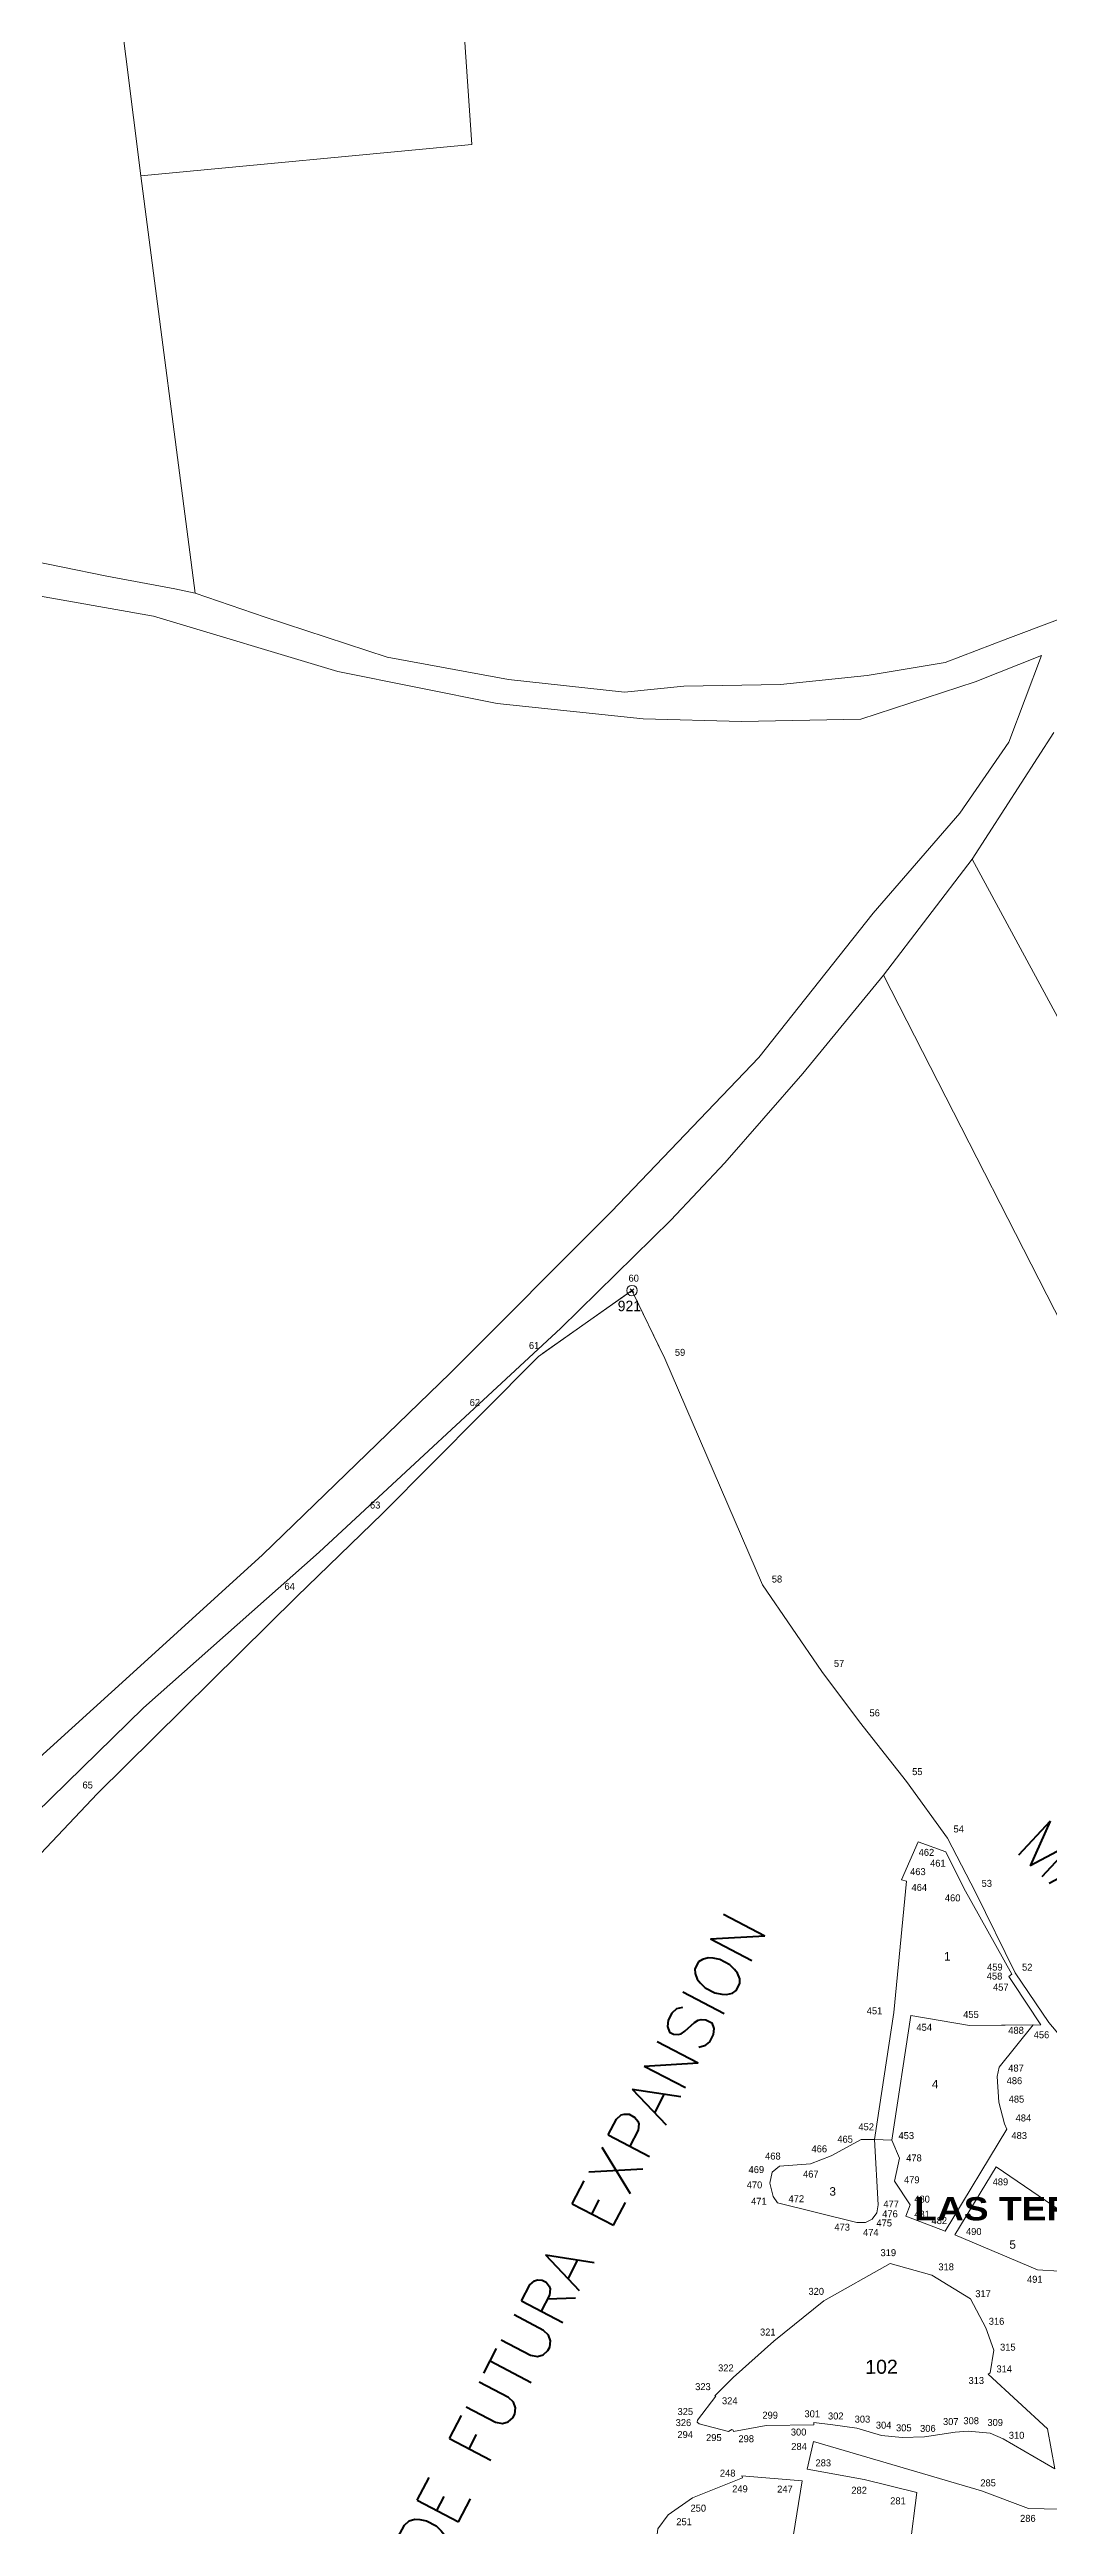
# Model space of a CAD drawing. Header units: millimetres. Extents: x 1956 to 636788, y 2654 to 1331964.
# Drawn here: x 634377 to 634664, y 1330289 to 1331000 of the extents above; entities that cross this region are included whole.
import ezdxf
from ezdxf.enums import TextEntityAlignment as Align

# ---------------------------------------------------------------- set-up
doc = ezdxf.new("R2010")
doc.units = ezdxf.units.MM
doc.header["$PDMODE"] = 35
doc.header["$PDSIZE"] = 0.5
for name, color, linetype in [('2', 7, 'Continuous'), ('Polígono', 2, 'Continuous'), ('textos_terrenos colindantes', 4, 'Continuous')]:
    doc.layers.add(name, color=color, linetype=linetype)
doc.layers.add('24. numeros lotes', color=10, linetype='Continuous', lineweight=0)
doc.layers.add('Pol-Lotes', color=7, linetype='Continuous', lineweight=20)
doc.layers.add('Rotulación Grande', color=7, linetype='Continuous', lineweight=13, transparency=0.45)
doc.styles.add('ARIAL', font='arial.ttf', dxfattribs={"width": 0.8, "height": 0.039688})
doc.styles.add('Grande', font='ariblk.ttf', dxfattribs={"height": 5})
doc.styles.get("Standard").update_dxf_attribs({"font": 'TCCM____.TTF'})
doc.styles.add('style1', font='romans.shx')

msp = doc.modelspace()

# ---------------------------------------------------------------- linework, layer by layer
at = {"color": 1, "lineweight": 0}
msp.add_lwpolyline([(634670.745, 1330425.232), (634663.388, 1330433.873), (634653.778, 1330448.144), (634642.362, 1330471.277), (634634.379, 1330486.728), (634622.617, 1330503.022), (634609.115, 1330520.097), (634598.334, 1330534.545), (634581.232, 1330559.406), (634553.243, 1330624.31), (634543.819, 1330643.805), (634516.946, 1330624.875), (634500.718, 1330608.519), (634472.199, 1330579.861), (634447.669, 1330556.089), (634390.338, 1330499.452), (634288.031, 1330391.264)], dxfattribs=at)
for points in [[(634618.961, 1330436.751), (634613.377, 1330400.256), (634618.396, 1330400.102), (634623.879, 1330435.906), (634640.632, 1330433.029), (634661.177, 1330433.184), (634653.122, 1330445.345), (634651.972, 1330447.082), (634652.824, 1330447.721), (634638.998, 1330472.383), (634633.902, 1330482.858), (634625.982, 1330485.706), (634621.117, 1330474.776), (634622.575, 1330474.425)], [(634623.879, 1330435.906), (634618.396, 1330400.102), (634620.582, 1330394.955), (634619.112, 1330388.352), (634623.632, 1330381.594), (634622.391, 1330378.288), (634633.648, 1330373.996), (634651.347, 1330403.261), (634650.73, 1330404.779), (634649.069, 1330410.968), (634648.583, 1330418.41), (634649.155, 1330421.079), (634658.954, 1330433.167), (634640.632, 1330433.029)], [(634613.377, 1330400.256), (634609.594, 1330400.328), (634601.015, 1330395.616), (634595.061, 1330393.317), (634586.105, 1330392.676), (634584.052, 1330390.945), (634583.338, 1330387.801), (634584.36, 1330383.927), (634585.534, 1330382.136), (634608.298, 1330376.447), (634610.808, 1330376.469), (634612.704, 1330377.451), (634614.072, 1330379.252), (634614.501, 1330381.599)], [(634648.301, 1330392.454), (634636.451, 1330372.927), (634660.182, 1330362.892), (634666.436, 1330362.501), (634670.612, 1330365.412), (634672.947, 1330372.215), (634670.588, 1330377.243)], [(634563.051, 1330318.709), (634571.514, 1330316.569), (634572.479, 1330317.081), (634572.835, 1330316.917), (634572.912, 1330316.532), (634582.29, 1330318.285), (634595.957, 1330318.405), (634596.036, 1330319.101), (634601.42, 1330318.485), (634608.313, 1330317.527), (634615.436, 1330315.409), (634621.325, 1330314.786), (634627.766, 1330314.978), (634636.512, 1330316.362), (634640.265, 1330316.674), (634646.577, 1330316.106), (634650.283, 1330314.444), (634665.144, 1330305.815), (634663.009, 1330317.31), (634645.99, 1330332.965), (634646.593, 1330333.32), (634647.631, 1330339.897), (634645.393, 1330346.32), (634640.953, 1330354.619), (634629.904, 1330361.37), (634617.945, 1330364.745), (634598.872, 1330354.053), (634584.486, 1330342.458), (634572.83, 1330332.003), (634567.62, 1330326.815), (634567.857, 1330326.632), (634562.593, 1330319.817), (634562.556, 1330319.26)], [(634625.542, 1330299.034), (634610.399, 1330302.781), (634594.1, 1330305.773), (634595.881, 1330313.668), (634644.116, 1330299.56), (634657.576, 1330294.444), (634670.999, 1330294.193), (634677.906, 1330317.64), (634699.712, 1330298.981), (634684.062, 1330297.933), (634687.035, 1330289.38), (634674.602, 1330284.422), (634681.373, 1330267.38), (634687.846, 1330259.947), (634665.29, 1330265.61), (634654.744, 1330265.524), (634645.297, 1330260.607), (634643.296, 1330259.207), (634621.547, 1330267.705)], [(634592.638, 1330302.424), (634575.333, 1330303.841), (634575.558, 1330303.285), (634561.166, 1330297.468), (634554.229, 1330292.612), (634551.23, 1330288.66), (634550.96, 1330286.232), (634549.941, 1330277.084), (634550.137, 1330275.743), (634553.827, 1330250.45), (634554.624, 1330248.964), (634558.704, 1330251.935), (634555.265, 1330275.226), (634588.206, 1330271.909), (634589.074, 1330280.532)]]:
    msp.add_lwpolyline(points, close=True, dxfattribs=at)
at = {"layer": '2', "color": 1, "lineweight": 0}
for p, q in [((634378.678, 1331157.742), (634402.865, 1330963.584)), ((634402.865, 1330963.584), (634418.489, 1330843.85)), ((634664.882, 1330803.887), (634641.47, 1330767.57)), ((634641.47, 1330767.57), (634616.029, 1330734.305)), ((634641.47, 1330767.57), (634788.342, 1330495.734)), ((634616.029, 1330734.305), (634745.86, 1330479.862))]:
    msp.add_line(p, q, dxfattribs=at)
for points in [[(634485.127, 1331158.137), (634497.89, 1330972.613), (634402.865, 1330963.584)], [(634418.489, 1330843.85), (634438.553, 1330836.962), (634473.599, 1330825.48), (634508.398, 1330819.082), (634541.676, 1330815.481), (634558.7, 1330817.239), (634586.392, 1330817.712), (634611.293, 1330820.221), (634633.654, 1330824.005), (634651.699, 1330830.845), (634677.878, 1330840.724), (634699.231, 1330851.881), (634714.231, 1330862.283), (634729.738, 1330872.43), (634738.126, 1330876.486)], [(634202.92, 1330843.489), (634215.495, 1330841.821), (634237.341, 1330839.506), (634271.896, 1330842.004), (634302.896, 1330847.301), (634327.037, 1330852.354), (634350.16, 1330855.628), (634366.926, 1330854.082), (634393.089, 1330848.711), (634412.647, 1330845.128), (634418.489, 1330843.85)], [(634359.18, 1330496.728), (634400.632, 1330534.293), (634437.758, 1330568.05), (634491.673, 1330620.087), (634537.961, 1330666.541), (634580.182, 1330710.713), (634612.999, 1330752.101), (634637.927, 1330780.791), (634651.922, 1330801.107), (634661.348, 1330826.003), (634642.286, 1330818.402), (634609.501, 1330807.77), (634575.203, 1330807.051), (634547.003, 1330807.849), (634505.088, 1330812.223), (634459.367, 1330821.432), (634406.542, 1330837.256), (634369.202, 1330843.912)], [(634616.029, 1330734.305), (634592.88, 1330706.122), (634570.496, 1330680.479), (634554.981, 1330663.977)], [(634554.981, 1330663.977), (634523.444, 1330633.008), (634454.019, 1330568.792), (634403.67, 1330524.122), (634359.418, 1330480.969), (634314.146, 1330434.513), (634267.086, 1330378.401), (634236.561, 1330342.348), (634216.208, 1330316.194), (634202.46, 1330288.508), (634194.309, 1330268.184), (634188.195, 1330252.688), (634178.27, 1330237.45), (634167.076, 1330222.722), (634142.918, 1330201.148)]]:
    msp.add_lwpolyline(points, dxfattribs=at)
at = {"layer": 'Polígono', "color": 1, "lineweight": 0}
for points in [[(634542.592, 1330642.941), (634518.172, 1330625.739)], [(634552.59, 1330625.661), (634544.472, 1330642.455)]]:
    msp.add_lwpolyline(points, dxfattribs=at)
msp.add_circle((634543.819, 1330643.805), 1.5, dxfattribs=at)
msp.add_point((634543.819, 1330643.805), dxfattribs=at)

# ---------------------------------------------------------------- texts
at = {"layer": '24. numeros lotes', "color": 1, "lineweight": 0, "style": 'ARIAL'}
for s, height, p in [('1', 2.431, (634634.278, 1330452.834)), ('4', 2.431, (634630.801, 1330416.177)), ('3', 2.431, (634601.415, 1330385.404)), ('5', 2.431, (634653.045, 1330370.182)), ('102', 4, (634615.426, 1330335.102))]:
    msp.add_text(s, height=height, rotation=0.431669, dxfattribs=at).set_placement(p, align=Align.MIDDLE_CENTER)
at = {"layer": 'Pol-Lotes', "color": 1, "lineweight": 0}
for s, p in [('60', (634542.823, 1330647.374)), ('61', (634514.249, 1330628.067)), ('64', (634444.086, 1330558.972)), ('464', (634624.037, 1330472.616)), ('459', (634645.711, 1330449.754)), ('488', (634651.798, 1330431.608)), ('456', (634659.093, 1330430.345)), ('483', (634652.703, 1330401.425)), ('478', (634622.513, 1330395.011)), ('480', (634624.826, 1330383.197)), ('476', (634615.629, 1330378.972)), ('477', (634615.961, 1330381.799)), ('317', (634642.326, 1330356.073)), ('316', (634646.196, 1330348.152)), ('315', (634649.44, 1330340.742)), ('314', (634648.402, 1330334.485)), ('324', (634569.644, 1330325.351)), ('294', (634556.857, 1330315.662)), ('249', (634572.568, 1330300.077)), ('281', (634617.918, 1330296.659))]:
    msp.add_text(s, height=2, dxfattribs=at).set_placement(p, align=Align.MIDDLE_LEFT)
for s, p in [('59', (634556.121, 1330624.498)), ('55', (634624.212, 1330504.228)), ('54', (634636.083, 1330487.775)), ('461', (634629.357, 1330477.952)), ('53', (634644.147, 1330472.179)), ('489', (634647.309, 1330386.541)), ('318', (634631.737, 1330362.171)), ('310', (634651.955, 1330313.849)), ('247', (634585.467, 1330298.415))]:
    msp.add_text(s, height=2, dxfattribs=at).set_placement(p, align=Align.BOTTOM_LEFT)
for s, p in [('62', (634500.224, 1330610.125)), ('462', (634630.543, 1330481.069)), ('454', (634629.92, 1330430.884)), ('320', (634598.919, 1330355.141)), ('321', (634585.027, 1330343.47)), ('322', (634572.99, 1330333.175)), ('301', (634597.774, 1330320.012)), ('284', (634593.987, 1330310.646)), ('251', (634560.996, 1330289.056)), ('250', (634565.075, 1330292.951))]:
    msp.add_text(s, height=2, dxfattribs=at).set_placement(p, align=Align.BOTTOM_RIGHT)
for s, p in [('63', (634471.606, 1330582.293)), ('458', (634650.077, 1330447.172)), ('451', (634615.648, 1330437.222)), ('487', (634656.25, 1330420.791)), ('486', (634655.79, 1330417.174)), ('485', (634656.373, 1330411.886)), ('484', (634658.365, 1330406.475)), ('469', (634581.736, 1330391.665)), ('470', (634581.201, 1330387.276)), ('479', (634626.33, 1330388.724)), ('490', (634644.12, 1330373.886)), ('323', (634566.412, 1330329.403)), ('313', (634644.843, 1330331.176)), ('326', (634560.814, 1330319.088)), ('325', (634561.352, 1330322.267)), ('248', (634573.51, 1330304.603))]:
    msp.add_text(s, height=2, dxfattribs=at).set_placement(p, align=Align.MIDDLE_RIGHT)
for s, p in [('58', (634586.907, 1330562.076)), ('57', (634604.733, 1330537.873)), ('56', (634614.952, 1330523.675)), ('463', (634628.087, 1330478.141)), ('460', (634638.071, 1330470.611)), ('52', (634658.726, 1330450.729)), ('457', (634651.882, 1330444.989)), ('452', (634613.262, 1330404.948)), ('471', (634582.459, 1330383.589)), ('472', (634593.215, 1330384.313)), ('481', (634629.277, 1330379.864)), ('298', (634578.827, 1330315.462)), ('283', (634600.945, 1330308.538))]:
    msp.add_text(s, height=2, dxfattribs=at).set_placement(p, align=Align.TOP_RIGHT)
for s, p in [('65', (634386.146, 1330502.99)), ('466', (634595.33, 1330398.631)), ('453', (634620.306, 1330402.417)), ('475', (634613.967, 1330377.363)), ('300', (634589.401, 1330317.38))]:
    msp.add_text(s, height=2, dxfattribs=at).set_placement(p, align=Align.TOP_LEFT)
for s, p in [('455', (634641.094, 1330437.154)), ('467', (634595.141, 1330391.394)), ('473', (634604.125, 1330376.149)), ('482', (634631.999, 1330378.033)), ('474', (634612.372, 1330374.664)), ('491', (634659.407, 1330361.195)), ('304', (634616.029, 1330319.366)), ('295', (634567.306, 1330315.791)), ('305', (634621.822, 1330318.59)), ('306', (634628.722, 1330318.426)), ('286', (634657.421, 1330292.625))]:
    msp.add_text(s, height=2, dxfattribs=at).set_placement(p, align=Align.TOP_CENTER)
for s, p in [('465', (634604.971, 1330398.778)), ('468', (634584.242, 1330393.952)), ('319', (634617.371, 1330366.237)), ('299', (634583.467, 1330319.623)), ('302', (634602.289, 1330319.388)), ('303', (634609.944, 1330318.491)), ('307', (634635.291, 1330317.787)), ('308', (634641.149, 1330318.038)), ('309', (634648.044, 1330317.526)), ('282', (634609, 1330298.078)), ('285', (634646.012, 1330300.196))]:
    msp.add_text(s, height=2, dxfattribs=at).set_placement(p, align=Align.BOTTOM_CENTER)
at = {"layer": 'Polígono', "color": 1, "lineweight": 0}
msp.add_text('921', height=3, dxfattribs=at).set_placement((634543.067, 1330640.901), align=Align.TOP_CENTER)
at = {"layer": 'Rotulación Grande', "color": 1, "lineweight": 0, "style": 'Grande'}
msp.add_text('LAS TERRAZAS', height=6.66667, dxfattribs=at).set_placement((634665.978, 1330380.427), align=Align.MIDDLE_CENTER)
at = {"layer": 'textos_terrenos colindantes', "color": 7, "lineweight": 9, "style": 'style1'}
msp.add_text('MARIPOSARIO', height=13.33221, rotation=317.09582, dxfattribs=at).set_placement((634653.032, 1330483.437))
at = {"layer": 'textos_terrenos colindantes', "color": 7, "lineweight": 13, "style": 'style1'}
msp.add_text('AREA DE FUTURA EXPANSION', height=13.33221, rotation=62.397197, dxfattribs=at).set_placement((634463.044, 1330231.38))

doc.saveas('drawing.dxf')
